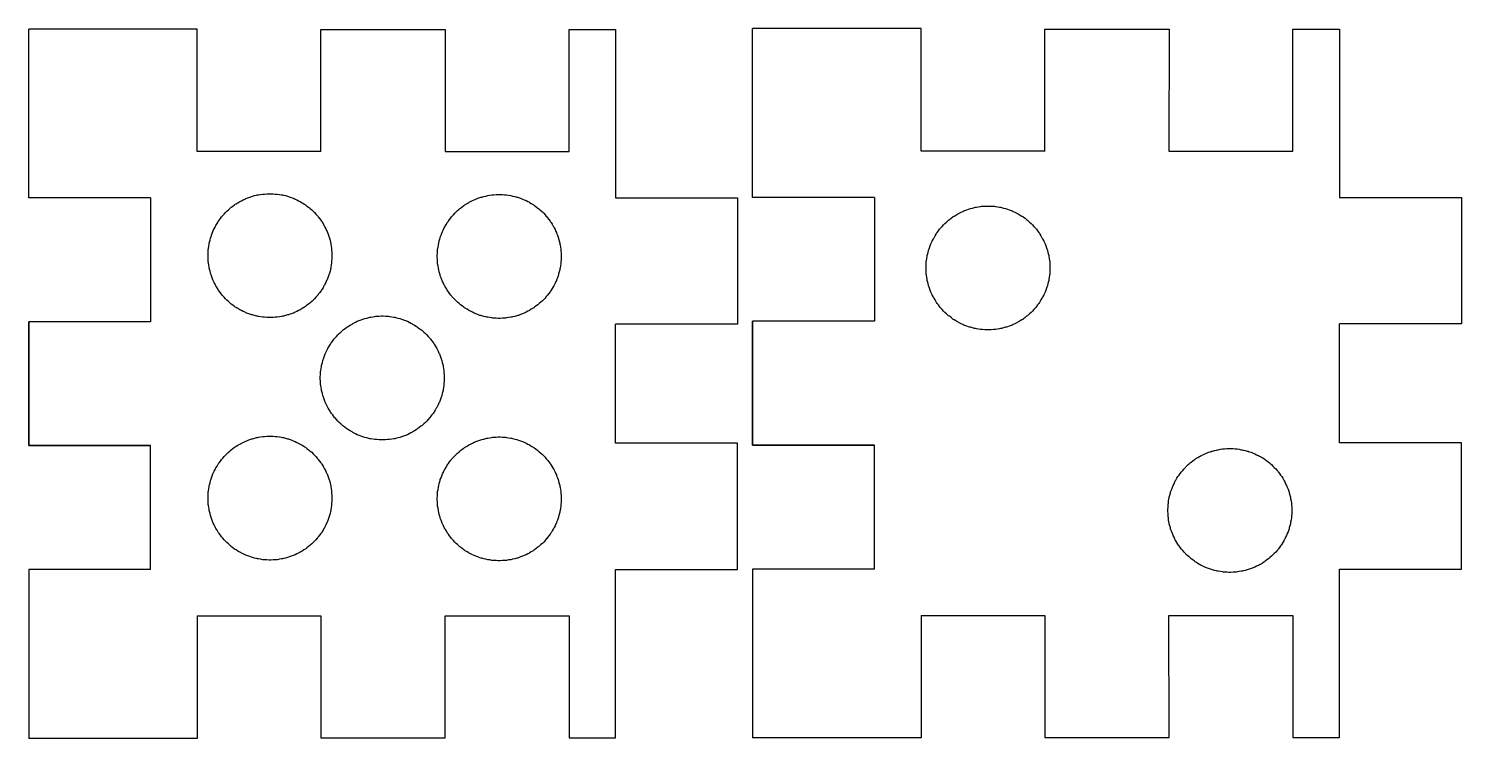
# Model space of a CAD drawing. Extents: x 354.8 to 404.4, y 255.5 to 288.4.
# Drawn here: x 371.47 to 404.35, y 255.46 to 271.76 of the extents above; entities that cross this region are included whole.
import ezdxf

# ---------------------------------------------------------------- set-up
doc = ezdxf.new("R2010")
doc.units = 0
doc.layers.get('0').update_dxf_attribs({"linetype": 'CONTINUOUS'})

msp = doc.modelspace()

# ---------------------------------------------------------------- linework, layer by layer
at = {"linetype": 'CONTINUOUS'}
for p, q in [((375.336, 271.748), (371.469, 271.748)), ((371.469, 267.873), (371.469, 271.748)), ((375.336, 268.938), (375.336, 271.748)), ((378.174, 268.938), (378.174, 271.738)), ((378.174, 271.738), (381.03, 271.738)), ((381.03, 271.738), (381.026, 268.938)), ((383.871, 268.938), (383.871, 271.738)), ((383.871, 271.738), (384.936, 271.738)), ((384.936, 271.738), (384.936, 267.873)), ((391.951, 271.758), (388.083, 271.758)), ((388.083, 267.883), (388.083, 271.758)), ((391.951, 268.948), (391.951, 271.758)), ((394.788, 268.948), (394.788, 271.748)), ((394.788, 271.748), (397.645, 271.748)), ((397.645, 271.748), (397.641, 268.948)), ((400.486, 268.948), (400.486, 271.748)), ((400.486, 271.748), (401.551, 271.748)), ((401.551, 271.748), (401.551, 267.883)), ((378.174, 268.938), (375.336, 268.938)), ((381.026, 268.938), (383.871, 268.938)), ((394.796, 268.948), (391.951, 268.948)), ((397.641, 268.948), (400.486, 268.948)), ((374.269, 267.873), (371.469, 267.873)), ((374.269, 267.873), (374.269, 265.028)), ((384.936, 267.873), (387.736, 267.873)), ((387.736, 267.873), (387.736, 264.973)), ((390.883, 267.883), (388.083, 267.883)), ((390.883, 267.883), (390.883, 265.038)), ((401.551, 267.883), (404.351, 267.883)), ((404.351, 267.883), (404.351, 264.983)), ((390.883, 265.038), (388.083, 265.038)), ((388.083, 265.038), (388.083, 262.193)), ((388.083, 262.193), (388.083, 265.038)), ((374.269, 265.028), (371.469, 265.028)), ((371.469, 265.028), (371.469, 262.183)), ((371.469, 262.183), (371.469, 265.028)), ((387.736, 264.973), (384.936, 264.973)), ((384.936, 262.238), (384.936, 264.973)), ((404.351, 264.983), (401.551, 264.983)), ((401.551, 262.248), (401.551, 264.983)), ((371.469, 262.183), (374.269, 262.183)), ((374.269, 262.183), (371.469, 262.183)), ((374.269, 259.338), (374.269, 262.183)), ((387.736, 262.238), (384.936, 262.238)), ((387.736, 259.338), (387.736, 262.238)), ((388.083, 262.193), (390.883, 262.193)), ((390.883, 262.193), (388.083, 262.193)), ((390.883, 259.348), (390.883, 262.193)), ((404.351, 262.248), (401.551, 262.248)), ((404.351, 259.348), (404.351, 262.248)), ((374.269, 259.338), (371.469, 259.338)), ((371.469, 259.338), (371.469, 255.463)), ((384.936, 259.338), (387.736, 259.338)), ((384.936, 255.473), (384.936, 259.338)), ((390.883, 259.348), (388.083, 259.348)), ((388.083, 259.348), (388.083, 255.473)), ((401.551, 259.348), (404.351, 259.348)), ((401.551, 255.483), (401.551, 259.348)), ((375.336, 258.273), (375.336, 255.463)), ((375.336, 258.273), (378.174, 258.273)), ((378.174, 258.273), (378.174, 255.473)), ((381.03, 255.473), (381.026, 258.273)), ((381.026, 258.273), (383.871, 258.273)), ((383.871, 258.273), (383.871, 255.473)), ((391.951, 258.283), (391.951, 255.473)), ((391.951, 258.283), (394.788, 258.283)), ((394.788, 258.283), (394.788, 255.483)), ((397.645, 255.483), (397.641, 258.283)), ((397.641, 258.283), (400.486, 258.283)), ((400.486, 258.283), (400.486, 255.483)), ((375.336, 255.463), (371.469, 255.463)), ((378.174, 255.473), (381.03, 255.473)), ((383.871, 255.473), (384.936, 255.473)), ((391.951, 255.473), (388.083, 255.473)), ((394.788, 255.483), (397.645, 255.483)), ((400.486, 255.483), (401.551, 255.483))]:
    msp.add_line(p, q, dxfattribs=at)
at = {"color": 7, "linetype": 'CONTINUOUS'}
for points in [[(378.43, 266.545), (378.43, 266.523), (378.427, 266.473), (378.422, 266.423), (378.422, 266.4), (378.42, 266.378), (378.412, 266.33), (378.405, 266.28), (378.402, 266.258), (378.397, 266.238), (378.385, 266.19), (378.372, 266.143), (378.367, 266.123), (378.36, 266.103), (378.342, 266.058), (378.325, 266.013), (378.317, 265.993), (378.307, 265.973), (378.29, 265.93), (378.27, 265.888), (378.26, 265.868), (378.247, 265.85), (378.225, 265.81), (378.2, 265.768), (378.187, 265.75), (378.175, 265.733), (378.147, 265.695), (378.117, 265.658), (378.105, 265.64), (378.09, 265.625), (378.06, 265.59), (378.03, 265.555), (378.015, 265.54), (378, 265.525), (377.965, 265.495), (377.927, 265.463), (377.912, 265.448), (377.895, 265.435), (377.857, 265.408), (377.82, 265.378), (377.802, 265.365), (377.785, 265.355), (377.745, 265.33), (377.702, 265.305), (377.685, 265.295), (377.665, 265.285), (377.625, 265.265), (377.582, 265.245), (377.562, 265.235), (377.542, 265.228), (377.497, 265.213), (377.45, 265.195), (377.43, 265.188), (377.41, 265.183), (377.362, 265.17), (377.315, 265.158), (377.295, 265.153), (377.272, 265.15), (377.225, 265.143), (377.175, 265.133), (377.152, 265.13), (377.13, 265.13), (377.08, 265.128), (377.03, 265.123), (377.007, 265.123), (376.985, 265.123), (376.935, 265.128), (376.885, 265.13), (376.862, 265.13), (376.84, 265.133), (376.792, 265.143), (376.745, 265.15), (376.722, 265.153), (376.7, 265.158), (376.655, 265.17), (376.607, 265.183), (376.585, 265.188), (376.565, 265.195), (376.52, 265.213), (376.475, 265.228), (376.455, 265.235), (376.435, 265.245), (376.392, 265.265), (376.35, 265.285), (376.33, 265.295), (376.312, 265.305), (376.272, 265.33), (376.23, 265.355), (376.212, 265.365), (376.195, 265.378), (376.157, 265.408), (376.12, 265.435), (376.102, 265.448), (376.087, 265.463), (376.052, 265.495), (376.017, 265.525), (376.002, 265.54), (375.987, 265.555), (375.957, 265.59), (375.925, 265.625), (375.91, 265.64), (375.897, 265.658), (375.87, 265.695), (375.84, 265.733), (375.827, 265.75), (375.817, 265.768), (375.792, 265.81), (375.767, 265.85), (375.757, 265.868), (375.747, 265.888), (375.727, 265.93), (375.707, 265.973), (375.697, 265.993), (375.69, 266.013), (375.675, 266.058), (375.657, 266.103), (375.65, 266.123), (375.645, 266.143), (375.632, 266.19), (375.62, 266.238), (375.615, 266.258), (375.612, 266.28), (375.605, 266.33), (375.595, 266.378), (375.592, 266.4), (375.592, 266.423), (375.59, 266.473), (375.585, 266.523), (375.585, 266.545), (375.585, 266.568), (375.59, 266.618), (375.592, 266.668), (375.592, 266.69), (375.595, 266.713), (375.605, 266.763), (375.612, 266.81), (375.615, 266.833), (375.62, 266.853), (375.632, 266.9), (375.645, 266.948), (375.65, 266.968), (375.657, 266.988), (375.675, 267.035), (375.69, 267.08), (375.697, 267.1), (375.707, 267.12), (375.727, 267.163), (375.747, 267.203), (375.757, 267.223), (375.767, 267.24), (375.792, 267.283), (375.817, 267.323), (375.827, 267.34), (375.84, 267.358), (375.87, 267.395), (375.897, 267.433), (375.91, 267.45), (375.925, 267.465), (375.957, 267.5), (375.987, 267.535), (376.002, 267.55), (376.017, 267.565), (376.052, 267.598), (376.087, 267.628), (376.102, 267.643), (376.12, 267.655), (376.157, 267.685), (376.195, 267.713), (376.212, 267.725), (376.23, 267.735), (376.272, 267.76), (376.312, 267.785), (376.33, 267.795), (376.35, 267.805), (376.392, 267.825), (376.435, 267.845), (376.455, 267.855), (376.475, 267.863), (376.52, 267.88), (376.565, 267.895), (376.585, 267.903), (376.607, 267.908), (376.655, 267.923), (376.7, 267.935), (376.722, 267.94), (376.745, 267.943), (376.792, 267.95), (376.84, 267.958), (376.862, 267.96), (376.885, 267.96), (376.935, 267.965), (376.985, 267.968), (377.007, 267.968), (377.03, 267.968), (377.08, 267.965), (377.13, 267.96), (377.152, 267.96), (377.175, 267.958), (377.225, 267.95), (377.272, 267.943), (377.295, 267.94), (377.315, 267.935), (377.362, 267.923), (377.41, 267.908), (377.43, 267.903), (377.45, 267.895), (377.497, 267.88), (377.542, 267.863), (377.562, 267.855), (377.582, 267.845), (377.625, 267.825), (377.665, 267.805), (377.685, 267.795), (377.702, 267.785), (377.745, 267.76), (377.785, 267.735), (377.802, 267.725), (377.82, 267.713), (377.857, 267.685), (377.895, 267.655), (377.912, 267.643), (377.927, 267.628), (377.965, 267.598), (378, 267.565), (378.015, 267.55), (378.03, 267.535), (378.06, 267.5), (378.09, 267.465), (378.105, 267.45), (378.117, 267.433), (378.147, 267.395), (378.175, 267.358), (378.187, 267.34), (378.2, 267.323), (378.225, 267.283), (378.247, 267.24), (378.26, 267.223), (378.27, 267.203), (378.29, 267.163), (378.307, 267.12), (378.317, 267.1), (378.325, 267.08), (378.342, 267.035), (378.36, 266.988), (378.367, 266.968), (378.372, 266.948), (378.385, 266.9), (378.397, 266.853), (378.402, 266.833), (378.405, 266.81), (378.412, 266.763), (378.42, 266.713), (378.422, 266.69), (378.422, 266.668), (378.427, 266.618), (378.43, 266.568), (378.43, 266.545), (378.43, 266.545)], [(383.69, 266.528), (383.69, 266.505), (383.687, 266.455), (383.682, 266.405), (383.682, 266.383), (383.68, 266.36), (383.672, 266.313), (383.665, 266.263), (383.662, 266.24), (383.657, 266.22), (383.645, 266.173), (383.632, 266.125), (383.627, 266.105), (383.62, 266.085), (383.605, 266.04), (383.587, 265.993), (383.58, 265.973), (383.57, 265.953), (383.55, 265.913), (383.53, 265.87), (383.52, 265.85), (383.507, 265.833), (383.485, 265.793), (383.46, 265.75), (383.447, 265.733), (383.435, 265.715), (383.407, 265.678), (383.377, 265.64), (383.365, 265.623), (383.35, 265.608), (383.32, 265.573), (383.29, 265.538), (383.275, 265.523), (383.26, 265.508), (383.225, 265.478), (383.187, 265.445), (383.172, 265.43), (383.155, 265.418), (383.117, 265.39), (383.08, 265.36), (383.062, 265.348), (383.045, 265.338), (383.005, 265.313), (382.965, 265.288), (382.947, 265.278), (382.927, 265.268), (382.885, 265.248), (382.842, 265.228), (382.822, 265.218), (382.802, 265.21), (382.757, 265.193), (382.712, 265.175), (382.692, 265.168), (382.67, 265.163), (382.625, 265.15), (382.577, 265.138), (382.555, 265.133), (382.532, 265.13), (382.485, 265.123), (382.437, 265.115), (382.415, 265.113), (382.392, 265.113), (382.342, 265.11), (382.29, 265.105), (382.267, 265.105), (382.245, 265.105), (382.195, 265.11), (382.145, 265.113), (382.122, 265.113), (382.1, 265.115), (382.052, 265.123), (382.005, 265.13), (381.982, 265.133), (381.96, 265.138), (381.915, 265.15), (381.867, 265.163), (381.845, 265.168), (381.825, 265.175), (381.78, 265.193), (381.735, 265.21), (381.715, 265.218), (381.695, 265.228), (381.652, 265.248), (381.61, 265.268), (381.59, 265.278), (381.572, 265.288), (381.532, 265.313), (381.49, 265.338), (381.472, 265.348), (381.455, 265.36), (381.417, 265.39), (381.38, 265.418), (381.362, 265.43), (381.347, 265.445), (381.312, 265.478), (381.277, 265.508), (381.262, 265.523), (381.247, 265.538), (381.217, 265.573), (381.185, 265.608), (381.17, 265.623), (381.157, 265.64), (381.13, 265.678), (381.102, 265.715), (381.09, 265.733), (381.077, 265.75), (381.055, 265.793), (381.03, 265.833), (381.017, 265.85), (381.007, 265.87), (380.987, 265.913), (380.967, 265.953), (380.957, 265.973), (380.95, 265.993), (380.935, 266.04), (380.917, 266.085), (380.91, 266.105), (380.905, 266.125), (380.892, 266.173), (380.88, 266.22), (380.875, 266.24), (380.872, 266.263), (380.865, 266.313), (380.855, 266.36), (380.852, 266.383), (380.852, 266.405), (380.85, 266.455), (380.845, 266.505), (380.845, 266.528), (380.845, 266.55), (380.85, 266.6), (380.852, 266.65), (380.852, 266.673), (380.855, 266.695), (380.865, 266.743), (380.872, 266.79), (380.875, 266.813), (380.88, 266.835), (380.892, 266.883), (380.905, 266.928), (380.91, 266.95), (380.917, 266.97), (380.935, 267.015), (380.95, 267.06), (380.957, 267.08), (380.967, 267.1), (380.987, 267.143), (381.007, 267.185), (381.017, 267.205), (381.03, 267.223), (381.055, 267.265), (381.077, 267.305), (381.09, 267.323), (381.102, 267.34), (381.13, 267.378), (381.157, 267.415), (381.17, 267.433), (381.185, 267.448), (381.217, 267.483), (381.247, 267.518), (381.262, 267.533), (381.277, 267.548), (381.312, 267.58), (381.347, 267.61), (381.362, 267.625), (381.38, 267.638), (381.417, 267.668), (381.455, 267.695), (381.472, 267.708), (381.49, 267.718), (381.532, 267.743), (381.572, 267.768), (381.59, 267.778), (381.61, 267.788), (381.652, 267.808), (381.695, 267.828), (381.715, 267.838), (381.735, 267.845), (381.78, 267.863), (381.825, 267.878), (381.845, 267.885), (381.867, 267.89), (381.915, 267.903), (381.96, 267.915), (381.982, 267.92), (382.005, 267.923), (382.052, 267.933), (382.1, 267.94), (382.122, 267.943), (382.145, 267.943), (382.195, 267.948), (382.245, 267.95), (382.267, 267.95), (382.29, 267.95), (382.342, 267.948), (382.392, 267.943), (382.415, 267.943), (382.437, 267.94), (382.485, 267.933), (382.532, 267.923), (382.555, 267.92), (382.577, 267.915), (382.625, 267.903), (382.67, 267.89), (382.692, 267.885), (382.712, 267.878), (382.757, 267.863), (382.802, 267.845), (382.822, 267.838), (382.842, 267.828), (382.885, 267.808), (382.927, 267.788), (382.947, 267.778), (382.965, 267.768), (383.005, 267.743), (383.045, 267.718), (383.062, 267.708), (383.08, 267.695), (383.117, 267.668), (383.155, 267.638), (383.172, 267.625), (383.187, 267.61), (383.225, 267.58), (383.26, 267.548), (383.275, 267.533), (383.29, 267.518), (383.32, 267.483), (383.35, 267.448), (383.365, 267.433), (383.377, 267.415), (383.407, 267.378), (383.435, 267.34), (383.447, 267.323), (383.46, 267.305), (383.485, 267.265), (383.507, 267.223), (383.52, 267.205), (383.53, 267.185), (383.55, 267.143), (383.57, 267.1), (383.58, 267.08), (383.587, 267.06), (383.605, 267.015), (383.62, 266.97), (383.627, 266.95), (383.632, 266.928), (383.645, 266.883), (383.657, 266.835), (383.662, 266.813), (383.665, 266.79), (383.672, 266.743), (383.68, 266.695), (383.682, 266.673), (383.682, 266.65), (383.687, 266.6), (383.69, 266.55), (383.69, 266.528), (383.69, 266.528)], [(394.908, 266.263), (394.908, 266.24), (394.906, 266.19), (394.903, 266.14), (394.903, 266.118), (394.901, 266.095), (394.893, 266.048), (394.883, 265.998), (394.881, 265.975), (394.876, 265.955), (394.863, 265.908), (394.851, 265.86), (394.846, 265.84), (394.838, 265.82), (394.823, 265.775), (394.806, 265.73), (394.798, 265.71), (394.788, 265.69), (394.768, 265.648), (394.748, 265.605), (394.738, 265.585), (394.726, 265.568), (394.703, 265.528), (394.678, 265.485), (394.666, 265.468), (394.653, 265.45), (394.626, 265.413), (394.598, 265.375), (394.586, 265.358), (394.571, 265.343), (394.541, 265.308), (394.508, 265.273), (394.493, 265.258), (394.478, 265.243), (394.443, 265.213), (394.406, 265.18), (394.391, 265.165), (394.373, 265.153), (394.338, 265.125), (394.301, 265.095), (394.283, 265.083), (394.266, 265.073), (394.226, 265.048), (394.183, 265.023), (394.166, 265.013), (394.146, 265.003), (394.103, 264.983), (394.061, 264.963), (394.041, 264.953), (394.021, 264.945), (393.976, 264.93), (393.931, 264.913), (393.911, 264.905), (393.888, 264.9), (393.843, 264.888), (393.796, 264.875), (393.773, 264.87), (393.751, 264.868), (393.703, 264.86), (393.656, 264.85), (393.633, 264.848), (393.611, 264.848), (393.561, 264.845), (393.508, 264.84), (393.486, 264.84), (393.463, 264.84), (393.413, 264.845), (393.363, 264.848), (393.341, 264.848), (393.318, 264.85), (393.271, 264.86), (393.223, 264.868), (393.201, 264.87), (393.178, 264.875), (393.133, 264.888), (393.086, 264.9), (393.063, 264.905), (393.043, 264.913), (392.998, 264.93), (392.953, 264.945), (392.933, 264.953), (392.913, 264.963), (392.871, 264.983), (392.828, 265.003), (392.808, 265.013), (392.791, 265.023), (392.751, 265.048), (392.708, 265.073), (392.691, 265.083), (392.673, 265.095), (392.638, 265.125), (392.601, 265.153), (392.583, 265.165), (392.568, 265.18), (392.533, 265.213), (392.496, 265.243), (392.481, 265.258), (392.466, 265.273), (392.436, 265.308), (392.403, 265.343), (392.388, 265.358), (392.376, 265.375), (392.348, 265.413), (392.321, 265.45), (392.308, 265.468), (392.296, 265.485), (392.273, 265.528), (392.248, 265.568), (392.236, 265.585), (392.226, 265.605), (392.206, 265.648), (392.186, 265.69), (392.176, 265.71), (392.168, 265.73), (392.153, 265.775), (392.136, 265.82), (392.128, 265.84), (392.123, 265.86), (392.111, 265.908), (392.098, 265.955), (392.093, 265.975), (392.091, 265.998), (392.083, 266.048), (392.073, 266.095), (392.071, 266.118), (392.071, 266.14), (392.068, 266.19), (392.066, 266.24), (392.066, 266.263), (392.066, 266.285), (392.068, 266.335), (392.071, 266.385), (392.071, 266.408), (392.073, 266.43), (392.083, 266.48), (392.091, 266.528), (392.093, 266.55), (392.098, 266.57), (392.111, 266.618), (392.123, 266.665), (392.128, 266.685), (392.136, 266.705), (392.153, 266.75), (392.168, 266.795), (392.176, 266.815), (392.186, 266.835), (392.206, 266.878), (392.226, 266.92), (392.236, 266.94), (392.248, 266.958), (392.273, 267), (392.296, 267.04), (392.308, 267.058), (392.321, 267.075), (392.348, 267.113), (392.376, 267.15), (392.388, 267.168), (392.403, 267.183), (392.436, 267.218), (392.466, 267.253), (392.481, 267.268), (392.496, 267.283), (392.533, 267.315), (392.568, 267.345), (392.583, 267.36), (392.601, 267.373), (392.638, 267.403), (392.673, 267.43), (392.691, 267.443), (392.708, 267.453), (392.751, 267.478), (392.791, 267.503), (392.808, 267.513), (392.828, 267.523), (392.871, 267.543), (392.913, 267.563), (392.933, 267.573), (392.953, 267.58), (392.998, 267.598), (393.043, 267.613), (393.063, 267.62), (393.086, 267.625), (393.133, 267.638), (393.178, 267.65), (393.201, 267.655), (393.223, 267.658), (393.271, 267.668), (393.318, 267.675), (393.341, 267.678), (393.363, 267.678), (393.413, 267.683), (393.463, 267.685), (393.486, 267.685), (393.508, 267.685), (393.561, 267.683), (393.611, 267.678), (393.633, 267.678), (393.656, 267.675), (393.703, 267.668), (393.751, 267.658), (393.773, 267.655), (393.796, 267.65), (393.843, 267.638), (393.888, 267.625), (393.911, 267.62), (393.931, 267.613), (393.976, 267.598), (394.021, 267.58), (394.041, 267.573), (394.061, 267.563), (394.103, 267.543), (394.146, 267.523), (394.166, 267.513), (394.183, 267.503), (394.226, 267.478), (394.266, 267.453), (394.283, 267.443), (394.301, 267.43), (394.338, 267.403), (394.373, 267.373), (394.391, 267.36), (394.406, 267.345), (394.443, 267.315), (394.478, 267.283), (394.493, 267.268), (394.508, 267.253), (394.541, 267.218), (394.571, 267.183), (394.586, 267.168), (394.598, 267.15), (394.626, 267.113), (394.653, 267.075), (394.666, 267.058), (394.678, 267.04), (394.703, 267), (394.726, 266.958), (394.738, 266.94), (394.748, 266.92), (394.768, 266.878), (394.788, 266.835), (394.798, 266.815), (394.806, 266.795), (394.823, 266.75), (394.838, 266.705), (394.846, 266.685), (394.851, 266.665), (394.863, 266.618), (394.876, 266.57), (394.881, 266.55), (394.883, 266.528), (394.893, 266.48), (394.901, 266.43), (394.903, 266.408), (394.903, 266.385), (394.906, 266.335), (394.908, 266.285), (394.908, 266.263), (394.908, 266.263)], [(381.007, 263.738), (381.007, 263.715), (381.005, 263.665), (381, 263.613), (381, 263.59), (380.997, 263.568), (380.99, 263.52), (380.982, 263.473), (380.98, 263.45), (380.975, 263.428), (380.962, 263.383), (380.95, 263.335), (380.945, 263.313), (380.937, 263.293), (380.92, 263.248), (380.902, 263.203), (380.895, 263.183), (380.885, 263.163), (380.865, 263.12), (380.845, 263.078), (380.835, 263.058), (380.825, 263.04), (380.8, 263), (380.775, 262.96), (380.765, 262.943), (380.752, 262.925), (380.725, 262.888), (380.695, 262.85), (380.682, 262.833), (380.667, 262.818), (380.637, 262.783), (380.605, 262.745), (380.59, 262.73), (380.575, 262.715), (380.54, 262.685), (380.505, 262.655), (380.49, 262.64), (380.472, 262.628), (380.435, 262.6), (380.397, 262.57), (380.38, 262.558), (380.362, 262.545), (380.322, 262.523), (380.28, 262.498), (380.262, 262.485), (380.242, 262.475), (380.202, 262.455), (380.16, 262.435), (380.14, 262.425), (380.12, 262.418), (380.075, 262.403), (380.027, 262.385), (380.007, 262.378), (379.987, 262.373), (379.94, 262.36), (379.892, 262.348), (379.872, 262.343), (379.85, 262.34), (379.802, 262.333), (379.752, 262.325), (379.73, 262.323), (379.707, 262.323), (379.657, 262.32), (379.607, 262.315), (379.585, 262.315), (379.562, 262.315), (379.512, 262.32), (379.462, 262.323), (379.44, 262.323), (379.417, 262.325), (379.37, 262.333), (379.322, 262.34), (379.3, 262.343), (379.277, 262.348), (379.232, 262.36), (379.185, 262.373), (379.162, 262.378), (379.142, 262.385), (379.097, 262.403), (379.052, 262.418), (379.032, 262.425), (379.012, 262.435), (378.97, 262.455), (378.927, 262.475), (378.907, 262.485), (378.89, 262.498), (378.85, 262.523), (378.807, 262.545), (378.79, 262.558), (378.772, 262.57), (378.735, 262.6), (378.697, 262.628), (378.68, 262.64), (378.665, 262.655), (378.63, 262.685), (378.595, 262.715), (378.58, 262.73), (378.565, 262.745), (378.535, 262.783), (378.502, 262.818), (378.487, 262.833), (378.475, 262.85), (378.447, 262.888), (378.417, 262.925), (378.405, 262.943), (378.395, 262.96), (378.37, 263), (378.345, 263.04), (378.335, 263.058), (378.325, 263.078), (378.305, 263.12), (378.285, 263.163), (378.275, 263.183), (378.267, 263.203), (378.252, 263.248), (378.235, 263.293), (378.227, 263.313), (378.222, 263.335), (378.21, 263.383), (378.197, 263.428), (378.192, 263.45), (378.19, 263.473), (378.182, 263.52), (378.172, 263.568), (378.17, 263.59), (378.17, 263.613), (378.167, 263.665), (378.162, 263.715), (378.162, 263.738), (378.162, 263.76), (378.167, 263.81), (378.17, 263.86), (378.17, 263.883), (378.172, 263.905), (378.182, 263.953), (378.19, 264), (378.192, 264.023), (378.197, 264.045), (378.21, 264.093), (378.222, 264.138), (378.227, 264.16), (378.235, 264.18), (378.252, 264.225), (378.267, 264.27), (378.275, 264.29), (378.285, 264.31), (378.305, 264.353), (378.325, 264.395), (378.335, 264.415), (378.345, 264.433), (378.37, 264.475), (378.395, 264.515), (378.405, 264.533), (378.417, 264.55), (378.447, 264.588), (378.475, 264.625), (378.487, 264.643), (378.502, 264.658), (378.535, 264.693), (378.565, 264.728), (378.58, 264.743), (378.595, 264.758), (378.63, 264.79), (378.665, 264.82), (378.68, 264.835), (378.697, 264.848), (378.735, 264.875), (378.772, 264.903), (378.79, 264.915), (378.807, 264.928), (378.85, 264.953), (378.89, 264.975), (378.907, 264.988), (378.927, 264.998), (378.97, 265.018), (379.012, 265.038), (379.032, 265.048), (379.052, 265.055), (379.097, 265.073), (379.142, 265.088), (379.162, 265.095), (379.185, 265.1), (379.232, 265.113), (379.277, 265.125), (379.3, 265.13), (379.322, 265.133), (379.37, 265.143), (379.417, 265.15), (379.44, 265.153), (379.462, 265.153), (379.512, 265.158), (379.562, 265.16), (379.585, 265.16), (379.607, 265.16), (379.657, 265.158), (379.707, 265.153), (379.73, 265.153), (379.752, 265.15), (379.802, 265.143), (379.85, 265.133), (379.872, 265.13), (379.892, 265.125), (379.94, 265.113), (379.987, 265.1), (380.007, 265.095), (380.027, 265.088), (380.075, 265.073), (380.12, 265.055), (380.14, 265.048), (380.16, 265.038), (380.202, 265.018), (380.242, 264.998), (380.262, 264.988), (380.28, 264.975), (380.322, 264.953), (380.362, 264.928), (380.38, 264.915), (380.397, 264.903), (380.435, 264.875), (380.472, 264.848), (380.49, 264.835), (380.505, 264.82), (380.54, 264.79), (380.575, 264.758), (380.59, 264.743), (380.605, 264.728), (380.637, 264.693), (380.667, 264.658), (380.682, 264.643), (380.695, 264.625), (380.725, 264.588), (380.752, 264.55), (380.765, 264.533), (380.775, 264.515), (380.8, 264.475), (380.825, 264.433), (380.835, 264.415), (380.845, 264.395), (380.865, 264.353), (380.885, 264.31), (380.895, 264.29), (380.902, 264.27), (380.92, 264.225), (380.937, 264.18), (380.945, 264.16), (380.95, 264.138), (380.962, 264.093), (380.975, 264.045), (380.98, 264.023), (380.982, 264), (380.99, 263.953), (380.997, 263.905), (381, 263.883), (381, 263.86), (381.005, 263.81), (381.007, 263.76), (381.007, 263.738), (381.007, 263.738)], [(378.43, 260.978), (378.43, 260.955), (378.427, 260.905), (378.422, 260.855), (378.422, 260.833), (378.42, 260.81), (378.412, 260.763), (378.405, 260.715), (378.402, 260.693), (378.397, 260.67), (378.385, 260.625), (378.372, 260.578), (378.367, 260.555), (378.36, 260.535), (378.342, 260.49), (378.325, 260.445), (378.317, 260.425), (378.307, 260.405), (378.29, 260.363), (378.27, 260.32), (378.26, 260.3), (378.247, 260.283), (378.225, 260.243), (378.2, 260.2), (378.187, 260.183), (378.175, 260.165), (378.147, 260.128), (378.117, 260.09), (378.105, 260.073), (378.09, 260.058), (378.06, 260.023), (378.03, 259.988), (378.015, 259.973), (378, 259.958), (377.965, 259.928), (377.927, 259.895), (377.912, 259.88), (377.895, 259.868), (377.857, 259.84), (377.82, 259.81), (377.802, 259.798), (377.785, 259.788), (377.745, 259.763), (377.702, 259.738), (377.685, 259.728), (377.665, 259.718), (377.625, 259.698), (377.582, 259.678), (377.562, 259.668), (377.542, 259.66), (377.497, 259.645), (377.45, 259.628), (377.43, 259.62), (377.41, 259.615), (377.362, 259.603), (377.315, 259.59), (377.295, 259.585), (377.272, 259.583), (377.225, 259.575), (377.175, 259.565), (377.152, 259.563), (377.13, 259.563), (377.08, 259.56), (377.03, 259.555), (377.007, 259.555), (376.985, 259.555), (376.935, 259.56), (376.885, 259.563), (376.862, 259.563), (376.84, 259.565), (376.792, 259.575), (376.745, 259.583), (376.722, 259.585), (376.7, 259.59), (376.655, 259.603), (376.607, 259.615), (376.585, 259.62), (376.565, 259.628), (376.52, 259.645), (376.475, 259.66), (376.455, 259.668), (376.435, 259.678), (376.392, 259.698), (376.35, 259.718), (376.33, 259.728), (376.312, 259.738), (376.272, 259.763), (376.23, 259.788), (376.212, 259.798), (376.195, 259.81), (376.157, 259.84), (376.12, 259.868), (376.102, 259.88), (376.087, 259.895), (376.052, 259.928), (376.017, 259.958), (376.002, 259.973), (375.987, 259.988), (375.957, 260.023), (375.925, 260.058), (375.91, 260.073), (375.897, 260.09), (375.87, 260.128), (375.84, 260.165), (375.827, 260.183), (375.817, 260.2), (375.792, 260.243), (375.767, 260.283), (375.757, 260.3), (375.747, 260.32), (375.727, 260.363), (375.707, 260.405), (375.697, 260.425), (375.69, 260.445), (375.675, 260.49), (375.657, 260.535), (375.65, 260.555), (375.645, 260.578), (375.632, 260.625), (375.62, 260.67), (375.615, 260.693), (375.612, 260.715), (375.605, 260.763), (375.595, 260.81), (375.592, 260.833), (375.592, 260.855), (375.59, 260.905), (375.585, 260.955), (375.585, 260.978), (375.585, 261), (375.59, 261.05), (375.592, 261.1), (375.592, 261.123), (375.595, 261.145), (375.605, 261.195), (375.612, 261.243), (375.615, 261.265), (375.62, 261.285), (375.632, 261.333), (375.645, 261.38), (375.65, 261.4), (375.657, 261.42), (375.675, 261.468), (375.69, 261.513), (375.697, 261.533), (375.707, 261.553), (375.727, 261.595), (375.747, 261.635), (375.757, 261.655), (375.767, 261.673), (375.792, 261.715), (375.817, 261.755), (375.827, 261.773), (375.84, 261.79), (375.87, 261.828), (375.897, 261.865), (375.91, 261.883), (375.925, 261.898), (375.957, 261.933), (375.987, 261.968), (376.002, 261.983), (376.017, 261.998), (376.052, 262.03), (376.087, 262.06), (376.102, 262.075), (376.12, 262.088), (376.157, 262.118), (376.195, 262.145), (376.212, 262.158), (376.23, 262.168), (376.272, 262.193), (376.312, 262.218), (376.33, 262.228), (376.35, 262.238), (376.392, 262.258), (376.435, 262.278), (376.455, 262.288), (376.475, 262.295), (376.52, 262.313), (376.565, 262.33), (376.585, 262.338), (376.607, 262.343), (376.655, 262.355), (376.7, 262.368), (376.722, 262.373), (376.745, 262.375), (376.792, 262.383), (376.84, 262.39), (376.862, 262.393), (376.885, 262.393), (376.935, 262.398), (376.985, 262.4), (377.007, 262.4), (377.03, 262.4), (377.08, 262.398), (377.13, 262.393), (377.152, 262.393), (377.175, 262.39), (377.225, 262.383), (377.272, 262.375), (377.295, 262.373), (377.315, 262.368), (377.362, 262.355), (377.41, 262.343), (377.43, 262.338), (377.45, 262.33), (377.497, 262.313), (377.542, 262.295), (377.562, 262.288), (377.582, 262.278), (377.625, 262.258), (377.665, 262.238), (377.685, 262.228), (377.702, 262.218), (377.745, 262.193), (377.785, 262.168), (377.802, 262.158), (377.82, 262.145), (377.857, 262.118), (377.895, 262.088), (377.912, 262.075), (377.927, 262.06), (377.965, 262.03), (378, 261.998), (378.015, 261.983), (378.03, 261.968), (378.06, 261.933), (378.09, 261.898), (378.105, 261.883), (378.117, 261.865), (378.147, 261.828), (378.175, 261.79), (378.187, 261.773), (378.2, 261.755), (378.225, 261.715), (378.247, 261.673), (378.26, 261.655), (378.27, 261.635), (378.29, 261.595), (378.307, 261.553), (378.317, 261.533), (378.325, 261.513), (378.342, 261.468), (378.36, 261.42), (378.367, 261.4), (378.372, 261.38), (378.385, 261.333), (378.397, 261.285), (378.402, 261.265), (378.405, 261.243), (378.412, 261.195), (378.42, 261.145), (378.422, 261.123), (378.422, 261.1), (378.427, 261.05), (378.43, 261), (378.43, 260.978), (378.43, 260.978)], [(383.69, 260.96), (383.69, 260.938), (383.687, 260.888), (383.682, 260.838), (383.682, 260.815), (383.68, 260.793), (383.672, 260.745), (383.665, 260.695), (383.662, 260.673), (383.657, 260.653), (383.645, 260.605), (383.632, 260.558), (383.627, 260.538), (383.62, 260.518), (383.605, 260.473), (383.587, 260.425), (383.58, 260.405), (383.57, 260.385), (383.55, 260.345), (383.53, 260.303), (383.52, 260.283), (383.507, 260.265), (383.485, 260.225), (383.46, 260.183), (383.447, 260.165), (383.435, 260.148), (383.407, 260.11), (383.377, 260.073), (383.365, 260.055), (383.35, 260.04), (383.32, 260.005), (383.29, 259.97), (383.275, 259.955), (383.26, 259.94), (383.225, 259.91), (383.187, 259.878), (383.172, 259.863), (383.155, 259.85), (383.117, 259.823), (383.08, 259.793), (383.062, 259.78), (383.045, 259.77), (383.005, 259.745), (382.965, 259.72), (382.947, 259.71), (382.927, 259.7), (382.885, 259.68), (382.842, 259.66), (382.822, 259.65), (382.802, 259.643), (382.757, 259.628), (382.712, 259.61), (382.692, 259.603), (382.67, 259.598), (382.625, 259.585), (382.577, 259.573), (382.555, 259.568), (382.532, 259.565), (382.485, 259.558), (382.437, 259.548), (382.415, 259.545), (382.392, 259.545), (382.342, 259.543), (382.29, 259.538), (382.267, 259.538), (382.245, 259.538), (382.195, 259.543), (382.145, 259.545), (382.122, 259.545), (382.1, 259.548), (382.052, 259.558), (382.005, 259.565), (381.982, 259.568), (381.96, 259.573), (381.915, 259.585), (381.867, 259.598), (381.845, 259.603), (381.825, 259.61), (381.78, 259.628), (381.735, 259.643), (381.715, 259.65), (381.695, 259.66), (381.652, 259.68), (381.61, 259.7), (381.59, 259.71), (381.572, 259.72), (381.532, 259.745), (381.49, 259.77), (381.472, 259.78), (381.455, 259.793), (381.417, 259.823), (381.38, 259.85), (381.362, 259.863), (381.347, 259.878), (381.312, 259.91), (381.277, 259.94), (381.262, 259.955), (381.247, 259.97), (381.217, 260.005), (381.185, 260.04), (381.17, 260.055), (381.157, 260.073), (381.13, 260.11), (381.102, 260.148), (381.09, 260.165), (381.077, 260.183), (381.055, 260.225), (381.03, 260.265), (381.017, 260.283), (381.007, 260.303), (380.987, 260.345), (380.967, 260.385), (380.957, 260.405), (380.95, 260.425), (380.935, 260.473), (380.917, 260.518), (380.91, 260.538), (380.905, 260.558), (380.892, 260.605), (380.88, 260.653), (380.875, 260.673), (380.872, 260.695), (380.865, 260.745), (380.855, 260.793), (380.852, 260.815), (380.852, 260.838), (380.85, 260.888), (380.845, 260.938), (380.845, 260.96), (380.845, 260.983), (380.85, 261.033), (380.852, 261.083), (380.852, 261.105), (380.855, 261.128), (380.865, 261.178), (380.872, 261.225), (380.875, 261.248), (380.88, 261.268), (380.892, 261.315), (380.905, 261.363), (380.91, 261.383), (380.917, 261.403), (380.935, 261.448), (380.95, 261.493), (380.957, 261.513), (380.967, 261.533), (380.987, 261.575), (381.007, 261.618), (381.017, 261.638), (381.03, 261.655), (381.055, 261.698), (381.077, 261.738), (381.09, 261.755), (381.102, 261.773), (381.13, 261.81), (381.157, 261.848), (381.17, 261.865), (381.185, 261.88), (381.217, 261.915), (381.247, 261.95), (381.262, 261.965), (381.277, 261.98), (381.312, 262.013), (381.347, 262.043), (381.362, 262.058), (381.38, 262.07), (381.417, 262.1), (381.455, 262.128), (381.472, 262.14), (381.49, 262.15), (381.532, 262.175), (381.572, 262.2), (381.59, 262.21), (381.61, 262.22), (381.652, 262.24), (381.695, 262.26), (381.715, 262.27), (381.735, 262.278), (381.78, 262.295), (381.825, 262.31), (381.845, 262.318), (381.867, 262.323), (381.915, 262.335), (381.96, 262.348), (381.982, 262.353), (382.005, 262.355), (382.052, 262.365), (382.1, 262.373), (382.122, 262.375), (382.145, 262.375), (382.195, 262.38), (382.245, 262.383), (382.267, 262.383), (382.29, 262.383), (382.342, 262.38), (382.392, 262.375), (382.415, 262.375), (382.437, 262.373), (382.485, 262.365), (382.532, 262.355), (382.555, 262.353), (382.577, 262.348), (382.625, 262.335), (382.67, 262.323), (382.692, 262.318), (382.712, 262.31), (382.757, 262.295), (382.802, 262.278), (382.822, 262.27), (382.842, 262.26), (382.885, 262.24), (382.927, 262.22), (382.947, 262.21), (382.965, 262.2), (383.005, 262.175), (383.045, 262.15), (383.062, 262.14), (383.08, 262.128), (383.117, 262.1), (383.155, 262.07), (383.172, 262.058), (383.187, 262.043), (383.225, 262.013), (383.26, 261.98), (383.275, 261.965), (383.29, 261.95), (383.32, 261.915), (383.35, 261.88), (383.365, 261.865), (383.377, 261.848), (383.407, 261.81), (383.435, 261.773), (383.447, 261.755), (383.46, 261.738), (383.485, 261.698), (383.507, 261.655), (383.52, 261.638), (383.53, 261.618), (383.55, 261.575), (383.57, 261.533), (383.58, 261.513), (383.587, 261.493), (383.605, 261.448), (383.62, 261.403), (383.627, 261.383), (383.632, 261.363), (383.645, 261.315), (383.657, 261.268), (383.662, 261.248), (383.665, 261.225), (383.672, 261.178), (383.68, 261.128), (383.682, 261.105), (383.682, 261.083), (383.687, 261.033), (383.69, 260.983), (383.69, 260.96), (383.69, 260.96)], [(400.461, 260.695), (400.461, 260.673), (400.458, 260.623), (400.453, 260.573), (400.453, 260.55), (400.451, 260.528), (400.443, 260.48), (400.433, 260.43), (400.431, 260.408), (400.426, 260.388), (400.413, 260.34), (400.401, 260.293), (400.396, 260.273), (400.388, 260.253), (400.373, 260.208), (400.356, 260.163), (400.348, 260.143), (400.338, 260.123), (400.318, 260.08), (400.298, 260.038), (400.288, 260.018), (400.276, 260), (400.253, 259.96), (400.228, 259.918), (400.216, 259.9), (400.203, 259.883), (400.176, 259.845), (400.148, 259.808), (400.136, 259.79), (400.121, 259.775), (400.091, 259.74), (400.058, 259.705), (400.043, 259.69), (400.028, 259.675), (399.993, 259.645), (399.956, 259.613), (399.941, 259.598), (399.923, 259.585), (399.888, 259.558), (399.851, 259.528), (399.833, 259.515), (399.816, 259.505), (399.776, 259.48), (399.733, 259.455), (399.716, 259.445), (399.696, 259.435), (399.653, 259.415), (399.611, 259.395), (399.591, 259.385), (399.571, 259.378), (399.526, 259.363), (399.481, 259.345), (399.461, 259.338), (399.438, 259.333), (399.393, 259.32), (399.346, 259.308), (399.323, 259.303), (399.301, 259.3), (399.253, 259.293), (399.206, 259.283), (399.183, 259.28), (399.161, 259.28), (399.111, 259.278), (399.061, 259.273), (399.038, 259.273), (399.016, 259.273), (398.966, 259.278), (398.913, 259.28), (398.891, 259.28), (398.868, 259.283), (398.821, 259.293), (398.773, 259.3), (398.751, 259.303), (398.728, 259.308), (398.683, 259.32), (398.636, 259.333), (398.613, 259.338), (398.593, 259.345), (398.548, 259.363), (398.503, 259.378), (398.483, 259.385), (398.463, 259.395), (398.421, 259.415), (398.378, 259.435), (398.358, 259.445), (398.341, 259.455), (398.301, 259.48), (398.258, 259.505), (398.241, 259.515), (398.223, 259.528), (398.188, 259.558), (398.151, 259.585), (398.133, 259.598), (398.118, 259.613), (398.083, 259.645), (398.046, 259.675), (398.031, 259.69), (398.016, 259.705), (397.986, 259.74), (397.956, 259.775), (397.941, 259.79), (397.928, 259.808), (397.901, 259.845), (397.871, 259.883), (397.858, 259.9), (397.846, 259.918), (397.823, 259.96), (397.798, 260), (397.786, 260.018), (397.776, 260.038), (397.756, 260.08), (397.736, 260.123), (397.726, 260.143), (397.718, 260.163), (397.703, 260.208), (397.686, 260.253), (397.678, 260.273), (397.673, 260.293), (397.661, 260.34), (397.648, 260.388), (397.643, 260.408), (397.641, 260.43), (397.633, 260.48), (397.626, 260.528), (397.623, 260.55), (397.623, 260.573), (397.621, 260.623), (397.616, 260.673), (397.616, 260.695), (397.616, 260.718), (397.621, 260.768), (397.623, 260.818), (397.623, 260.84), (397.626, 260.863), (397.633, 260.913), (397.641, 260.96), (397.643, 260.983), (397.648, 261.003), (397.661, 261.05), (397.673, 261.098), (397.678, 261.118), (397.686, 261.138), (397.703, 261.183), (397.718, 261.228), (397.726, 261.248), (397.736, 261.268), (397.756, 261.31), (397.776, 261.353), (397.786, 261.373), (397.798, 261.39), (397.823, 261.433), (397.846, 261.473), (397.858, 261.49), (397.871, 261.508), (397.901, 261.545), (397.928, 261.583), (397.941, 261.6), (397.956, 261.615), (397.986, 261.65), (398.016, 261.685), (398.031, 261.7), (398.046, 261.715), (398.083, 261.748), (398.118, 261.778), (398.133, 261.793), (398.151, 261.805), (398.188, 261.835), (398.223, 261.863), (398.241, 261.875), (398.258, 261.885), (398.301, 261.91), (398.341, 261.935), (398.358, 261.945), (398.378, 261.955), (398.421, 261.975), (398.463, 261.995), (398.483, 262.005), (398.503, 262.013), (398.548, 262.03), (398.593, 262.045), (398.613, 262.053), (398.636, 262.058), (398.683, 262.07), (398.728, 262.083), (398.751, 262.088), (398.773, 262.09), (398.821, 262.1), (398.868, 262.108), (398.891, 262.11), (398.913, 262.11), (398.966, 262.115), (399.016, 262.118), (399.038, 262.118), (399.061, 262.118), (399.111, 262.115), (399.161, 262.11), (399.183, 262.11), (399.206, 262.108), (399.253, 262.1), (399.301, 262.09), (399.323, 262.088), (399.346, 262.083), (399.393, 262.07), (399.438, 262.058), (399.461, 262.053), (399.481, 262.045), (399.526, 262.03), (399.571, 262.013), (399.591, 262.005), (399.611, 261.995), (399.653, 261.975), (399.696, 261.955), (399.716, 261.945), (399.733, 261.935), (399.776, 261.91), (399.816, 261.885), (399.833, 261.875), (399.851, 261.863), (399.888, 261.835), (399.923, 261.805), (399.941, 261.793), (399.956, 261.778), (399.993, 261.748), (400.028, 261.715), (400.043, 261.7), (400.058, 261.685), (400.091, 261.65), (400.121, 261.615), (400.136, 261.6), (400.148, 261.583), (400.176, 261.545), (400.203, 261.508), (400.216, 261.49), (400.228, 261.473), (400.253, 261.433), (400.276, 261.39), (400.288, 261.373), (400.298, 261.353), (400.318, 261.31), (400.338, 261.268), (400.348, 261.248), (400.356, 261.228), (400.373, 261.183), (400.388, 261.138), (400.396, 261.118), (400.401, 261.098), (400.413, 261.05), (400.426, 261.003), (400.431, 260.983), (400.433, 260.96), (400.443, 260.913), (400.451, 260.863), (400.453, 260.84), (400.453, 260.818), (400.458, 260.768), (400.461, 260.718), (400.461, 260.695), (400.461, 260.695)]]:
    msp.add_lwpolyline(points, dxfattribs=at)

doc.saveas('drawing.dxf')
